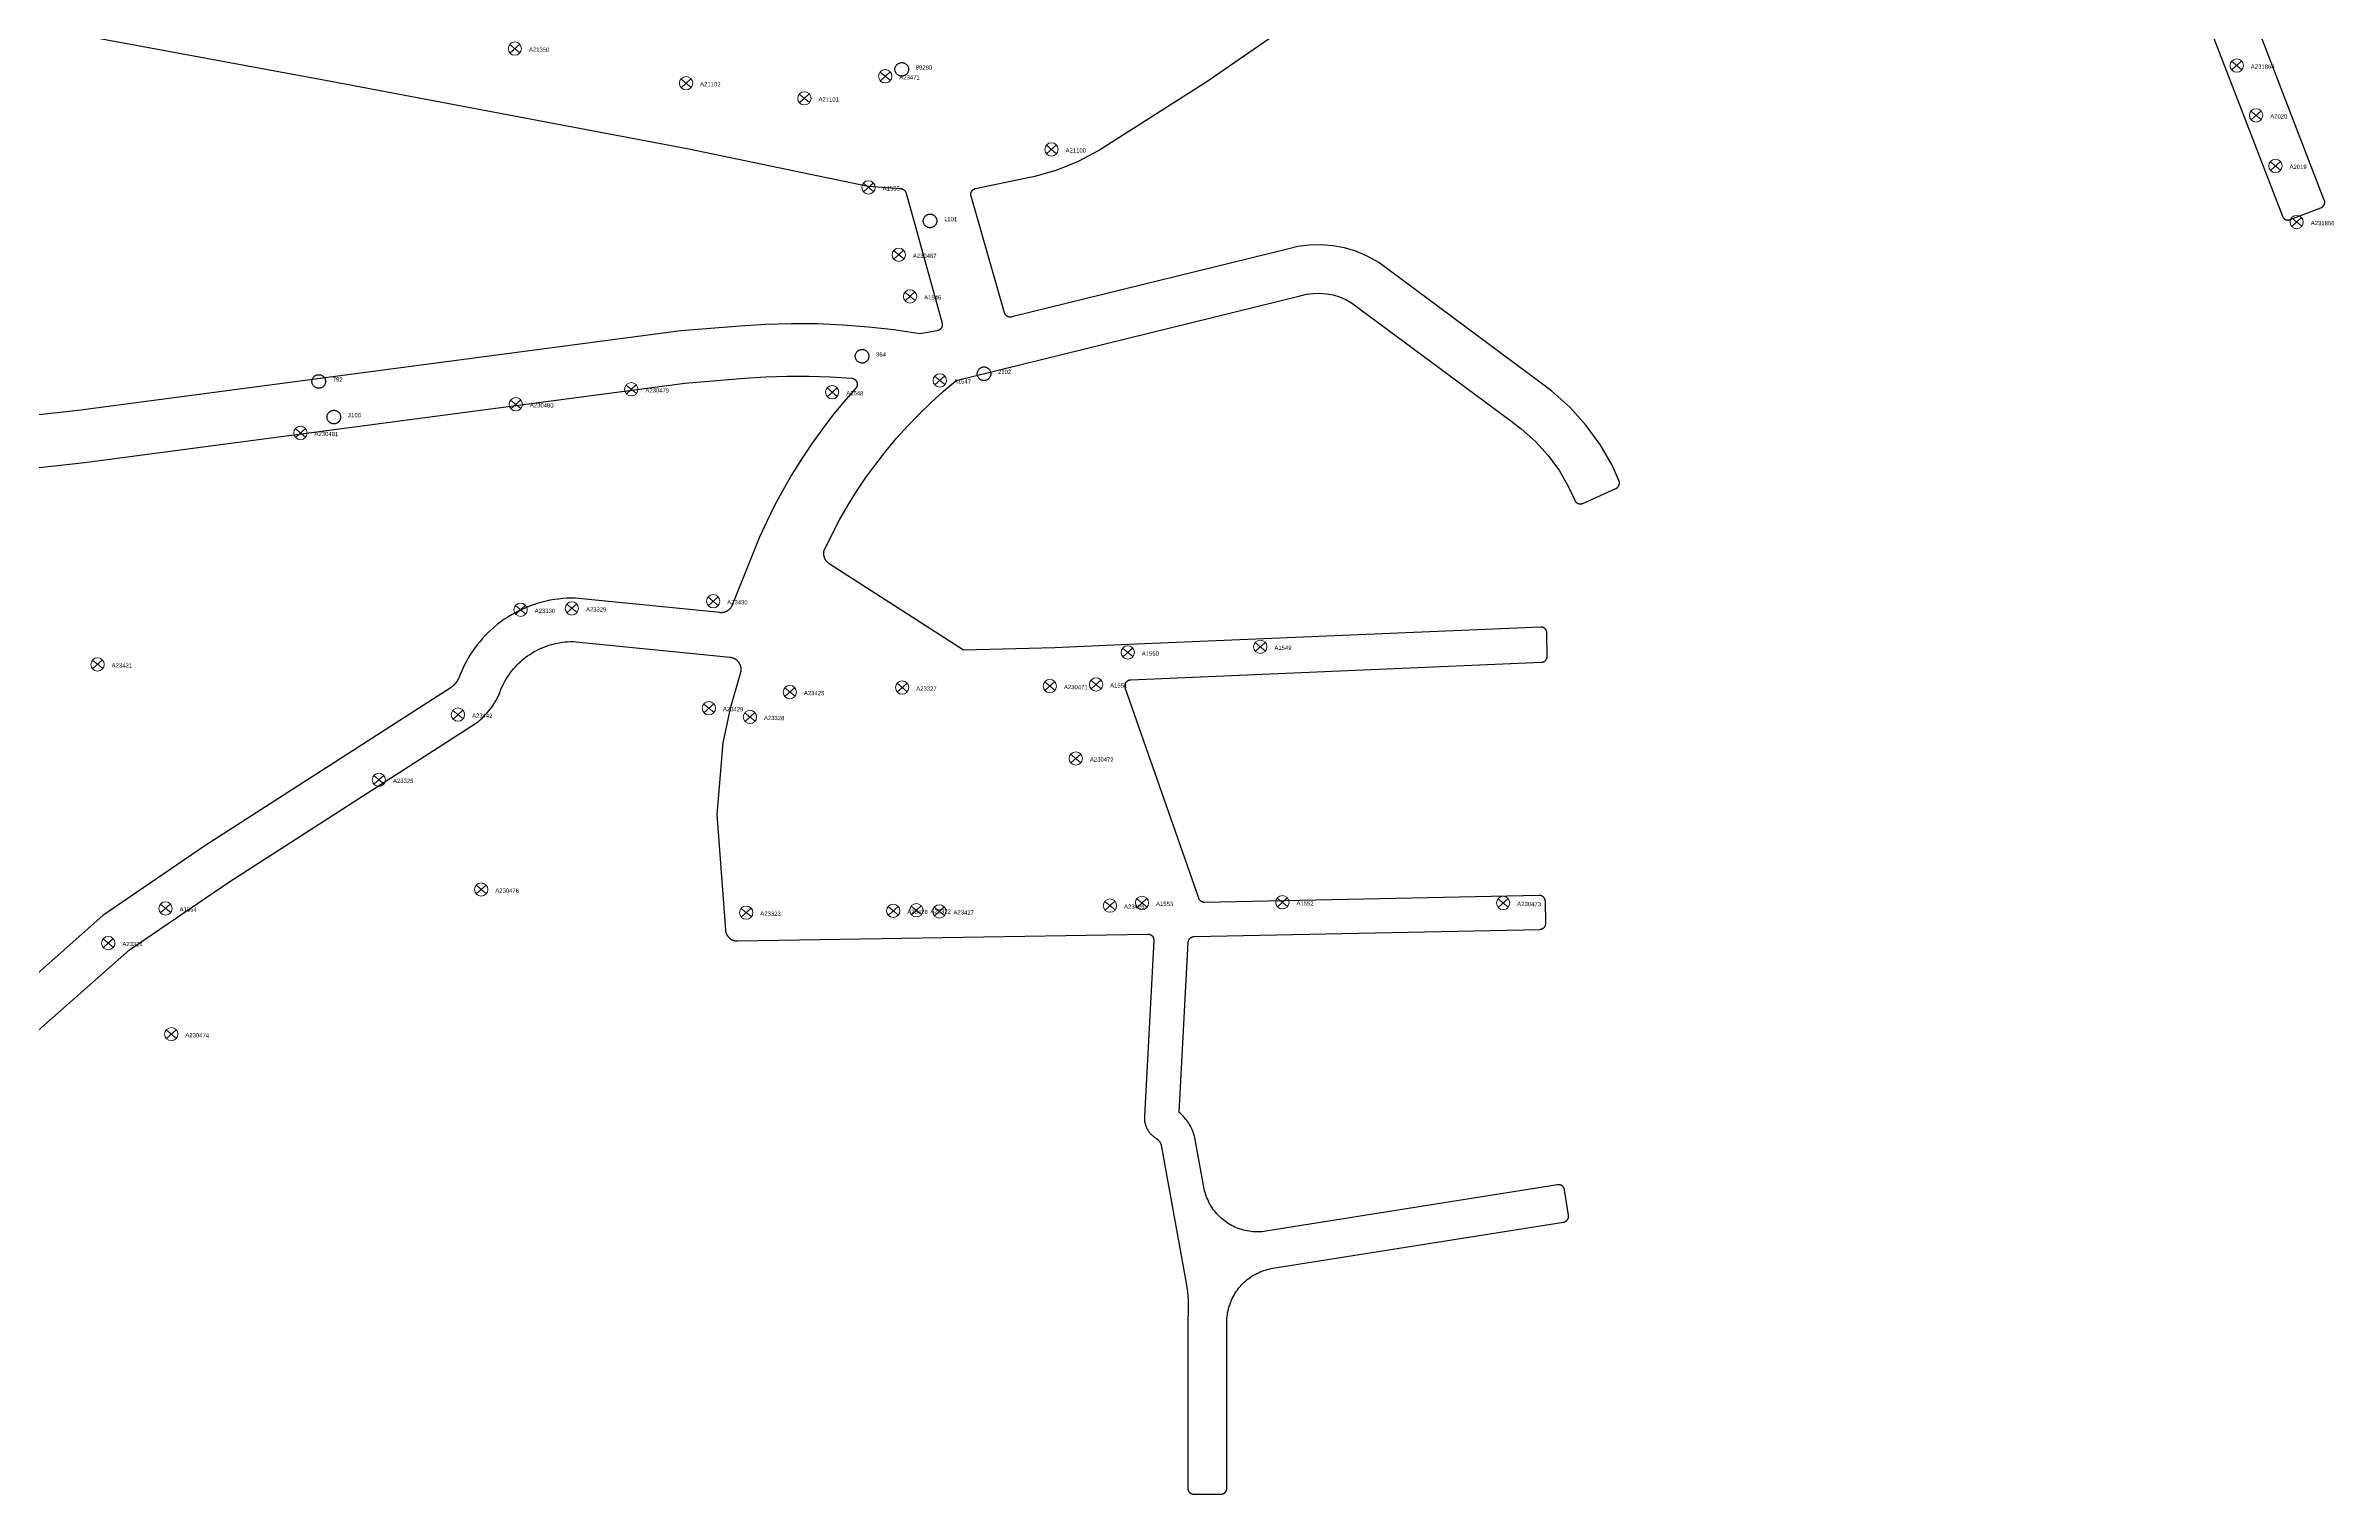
# Model space of a CAD drawing. Header units: millimetres. Extents: x 676447 to 689606, y 7455628 to 7463967.
# Drawn here: x 681270.6 to 681648.7, y 7458877 to 7459116.3 of the extents above; entities that cross this region are included whole.
import ezdxf

# ---------------------------------------------------------------- set-up
doc = ezdxf.new("R2010")
doc.units = ezdxf.units.MM
doc.header["$LTSCALE"] = 0.1
doc.header["$MEASUREMENT"] = 0
doc.linetypes.add('PHANTOM2', pattern=[1.25, 0.625, -0.125, 0.125, -0.125, 0.125, -0.125])
doc.layers.add('10.4-Postes', color=1, linetype='Continuous', lineweight=0)
for name, color, linetype in [('Caixas Subterrâneas', 5, 'Continuous'), ('LEGENDAS_INFRAESTRUTURAS', 7, 'Continuous'), ('MUB_QUADRAS', 7, 'Continuous'), ('NOS_DE_INFRAESTRUTURA', 7, 'Continuous')]:
    doc.layers.add(name, color=color, linetype=linetype)
doc.styles.get("Standard").update_dxf_attribs({"font": 'arial.ttf'})

# ---------------------------------------------------------------- blocks, each defined once
blk = doc.blocks.new('PTPT')
at = {"layer": '10.4-Postes', "color": 1, "linetype": 'PHANTOM2'}
for points in [[(-0.0000079, 0.0000104), (0.0000075, -0.000002)], [(0.000007, 0.0000109), (-0.0000074, -0.0000025)]]:
    blk.add_lwpolyline(points, dxfattribs=at)
at = {"layer": '10.4-Postes', "color": 1}
blk.add_circle((-0.0000002, 0.0000042), 0.00000987, dxfattribs=at)
blk = doc.blocks.new('MHMZ')
at = {"linetype": 'PHANTOM2'}
blk.add_circle((0, 0), 0.0000101, dxfattribs=at)

msp = doc.modelspace()

# ---------------------------------------------------------------- linework, layer by layer
at = {"layer": 'MUB_QUADRAS', "linetype": 'Continuous'}
for points in [[(681618.18, 7459145.03), (681640.13, 7459088.11), (681640.15, 7459088.08), (681640.16, 7459088.05), (681640.18, 7459088.01), (681640.19, 7459087.98), (681640.21, 7459087.95), (681640.23, 7459087.92), (681640.25, 7459087.89), (681640.27, 7459087.87), (681640.29, 7459087.84), (681640.31, 7459087.81), (681640.34, 7459087.79), (681640.36, 7459087.76), (681640.39, 7459087.74), (681640.41, 7459087.71), (681640.44, 7459087.69), (681640.47, 7459087.67), (681640.49, 7459087.65), (681640.52, 7459087.63), (681640.55, 7459087.61), (681640.58, 7459087.59), (681640.61, 7459087.58), (681640.65, 7459087.56), (681640.68, 7459087.55), (681640.71, 7459087.54), (681640.74, 7459087.52), (681640.78, 7459087.51), (681640.81, 7459087.5), (681640.84, 7459087.5), (681640.88, 7459087.49), (681640.91, 7459087.48), (681640.95, 7459087.48), (681640.98, 7459087.47), (681641.02, 7459087.47), (681641.05, 7459087.47), (681641.09, 7459087.47), (681641.12, 7459087.47), (681641.16, 7459087.47), (681641.19, 7459087.48), (681641.22, 7459087.48), (681641.26, 7459087.49), (681641.29, 7459087.5), (681641.33, 7459087.5), (681641.36, 7459087.51), (681641.39, 7459087.52), (681641.43, 7459087.54), (681646.49, 7459089.49), (681646.52, 7459089.5), (681646.56, 7459089.52), (681646.59, 7459089.53), (681646.62, 7459089.55), (681646.65, 7459089.57), (681646.68, 7459089.59), (681646.71, 7459089.61), (681646.73, 7459089.63), (681646.76, 7459089.65), (681646.79, 7459089.67), (681646.81, 7459089.69), (681646.84, 7459089.72), (681646.86, 7459089.74), (681646.89, 7459089.77), (681646.91, 7459089.8), (681646.93, 7459089.82), (681646.95, 7459089.85), (681646.97, 7459089.88), (681646.99, 7459089.91), (681647.01, 7459089.94), (681647.02, 7459089.97), (681647.04, 7459090), (681647.05, 7459090.03), (681647.07, 7459090.07), (681647.08, 7459090.1), (681647.09, 7459090.13), (681647.1, 7459090.17), (681647.11, 7459090.2), (681647.11, 7459090.23), (681647.12, 7459090.27), (681647.12, 7459090.3), (681647.13, 7459090.34), (681647.13, 7459090.37), (681647.13, 7459090.41), (681647.13, 7459090.44), (681647.13, 7459090.48), (681647.13, 7459090.51), (681647.12, 7459090.55), (681647.12, 7459090.58), (681647.11, 7459090.62), (681647.11, 7459090.65), (681647.1, 7459090.68), (681647.09, 7459090.72), (681647.08, 7459090.75), (681647.06, 7459090.78), (681625.16, 7459147.58)], [(681267.47, 7458951.9), (681284.39, 7458966.9), (681300.82, 7458978.1), (681341.73, 7459004.4), (681342.05, 7459004.65), (681342.36, 7459004.91), (681342.66, 7459005.19), (681342.95, 7459005.47), (681343.23, 7459005.76), (681343.51, 7459006.06), (681343.77, 7459006.37), (681344.02, 7459006.69), (681344.27, 7459007.01), (681344.5, 7459007.35), (681344.72, 7459007.69), (681344.93, 7459008.04), (681345.12, 7459008.39), (681345.31, 7459008.76), (681345.48, 7459009.12), (681345.63, 7459009.54), (681345.79, 7459009.96), (681345.97, 7459010.36), (681346.16, 7459010.76), (681346.37, 7459011.16), (681346.59, 7459011.54), (681346.82, 7459011.92), (681347.07, 7459012.29), (681347.32, 7459012.65), (681347.59, 7459013.01), (681347.88, 7459013.35), (681348.17, 7459013.68), (681348.48, 7459014), (681348.79, 7459014.32), (681349.12, 7459014.62), (681349.46, 7459014.91), (681349.81, 7459015.18), (681350.16, 7459015.45), (681350.53, 7459015.7), (681350.9, 7459015.94), (681351.29, 7459016.17), (681351.68, 7459016.38), (681352.07, 7459016.58), (681352.48, 7459016.76), (681352.89, 7459016.93), (681353.3, 7459017.09), (681353.72, 7459017.23), (681354.15, 7459017.36), (681354.58, 7459017.47), (681355.01, 7459017.57), (681355.45, 7459017.65), (681355.89, 7459017.72), (681356.33, 7459017.77), (681356.77, 7459017.81), (681357.21, 7459017.83), (681357.66, 7459017.84), (681383.63, 7459015.24), (681383.69, 7459015.24), (681383.76, 7459015.23), (681383.83, 7459015.21), (681383.9, 7459015.2), (681383.96, 7459015.18), (681384.03, 7459015.16), (681384.09, 7459015.14), (681384.16, 7459015.12), (681384.22, 7459015.09), (681384.29, 7459015.06), (681384.35, 7459015.03), (681384.41, 7459015), (681384.47, 7459014.96), (681384.52, 7459014.93), (681384.58, 7459014.89), (681384.64, 7459014.85), (681384.69, 7459014.81), (681384.74, 7459014.76), (681384.79, 7459014.71), (681384.84, 7459014.67), (681384.89, 7459014.62), (681384.94, 7459014.57), (681384.98, 7459014.51), (681385.02, 7459014.46), (681385.06, 7459014.4), (681385.1, 7459014.35), (681385.14, 7459014.29), (681385.17, 7459014.23), (681385.21, 7459014.17), (681385.24, 7459014.11), (681385.26, 7459014.05), (681385.29, 7459013.98), (681385.31, 7459013.92), (681385.34, 7459013.85), (681385.36, 7459013.79), (681385.37, 7459013.72), (681385.39, 7459013.65), (681385.4, 7459013.59), (681385.41, 7459013.52), (681385.42, 7459013.45), (681385.42, 7459013.38), (681385.43, 7459013.31), (681385.43, 7459013.24), (681385.43, 7459013.18), (681385.42, 7459013.11), (681385.42, 7459013.04), (681385.41, 7459012.97), (681385.4, 7459012.9), (681385.38, 7459012.83), (681385.37, 7459012.77), (681385.35, 7459012.7), (681383.65, 7459006.79), (681382.44, 7459001.1), (681381.45, 7458989.24), (681382.87, 7458970.22), (681382.88, 7458970.15), (681382.89, 7458970.08), (681382.9, 7458970.01), (681382.91, 7458969.95), (681382.93, 7458969.88), (681382.94, 7458969.81), (681382.96, 7458969.75), (681382.99, 7458969.68), (681383.01, 7458969.62), (681383.04, 7458969.55), (681383.07, 7458969.49), (681383.1, 7458969.43), (681383.13, 7458969.37), (681383.17, 7458969.31), (681383.2, 7458969.25), (681383.24, 7458969.2), (681383.28, 7458969.14), (681383.33, 7458969.09), (681383.37, 7458969.04), (681383.42, 7458968.98), (681383.47, 7458968.94), (681383.52, 7458968.89), (681383.57, 7458968.84), (681383.62, 7458968.8), (681383.68, 7458968.76), (681383.73, 7458968.72), (681383.79, 7458968.68), (681383.85, 7458968.64), (681383.91, 7458968.61), (681383.97, 7458968.58), (681384.03, 7458968.55), (681384.09, 7458968.52), (681384.16, 7458968.5), (681384.22, 7458968.47), (681384.29, 7458968.45), (681384.35, 7458968.43), (681384.42, 7458968.42), (681384.49, 7458968.4), (681384.56, 7458968.39), (681384.62, 7458968.38), (681384.69, 7458968.37), (681384.76, 7458968.37), (681384.83, 7458968.37), (681384.9, 7458968.37), (681452.65, 7458969.51), (681452.68, 7458969.51), (681452.72, 7458969.51), (681452.75, 7458969.51), (681452.79, 7458969.51), (681452.82, 7458969.5), (681452.86, 7458969.5), (681452.89, 7458969.49), (681452.92, 7458969.48), (681452.96, 7458969.47), (681452.99, 7458969.46), (681453.02, 7458969.45), (681453.06, 7458969.44), (681453.09, 7458969.42), (681453.12, 7458969.41), (681453.15, 7458969.39), (681453.18, 7458969.37), (681453.21, 7458969.35), (681453.24, 7458969.33), (681453.27, 7458969.31), (681453.29, 7458969.29), (681453.32, 7458969.27), (681453.35, 7458969.25), (681453.37, 7458969.22), (681453.4, 7458969.2), (681453.42, 7458969.17), (681453.44, 7458969.14), (681453.46, 7458969.12), (681453.48, 7458969.09), (681453.5, 7458969.06), (681453.52, 7458969.03), (681453.54, 7458969), (681453.56, 7458968.97), (681453.57, 7458968.94), (681453.58, 7458968.9), (681453.6, 7458968.87), (681453.61, 7458968.84), (681453.62, 7458968.81), (681453.63, 7458968.77), (681453.64, 7458968.74), (681453.65, 7458968.7), (681453.65, 7458968.67), (681453.66, 7458968.64), (681453.66, 7458968.6), (681453.66, 7458968.57), (681453.66, 7458968.53), (681453.66, 7458968.5), (681453.66, 7458968.46), (681452.1, 7458939.43), (681452.1, 7458939.28), (681452.1, 7458939.14), (681452.1, 7458939), (681452.11, 7458938.86), (681452.13, 7458938.72), (681452.14, 7458938.59), (681452.17, 7458938.45), (681452.2, 7458938.31), (681452.23, 7458938.17), (681452.27, 7458938.04), (681452.31, 7458937.9), (681452.36, 7458937.77), (681452.41, 7458937.64), (681452.47, 7458937.51), (681452.53, 7458937.39), (681452.6, 7458937.26), (681452.67, 7458937.14), (681452.74, 7458937.02), (681452.82, 7458936.9), (681452.9, 7458936.79), (681452.99, 7458936.68), (681453.07, 7458936.57), (681453.17, 7458936.47), (681453.27, 7458936.37), (681453.37, 7458936.27), (681453.47, 7458936.17), (681453.58, 7458936.08), (681453.69, 7458935.99), (681453.8, 7458935.91), (681453.92, 7458935.83), (681454.03, 7458935.76), (681454.09, 7458935.72), (681454.14, 7458935.68), (681454.2, 7458935.65), (681454.25, 7458935.6), (681454.3, 7458935.56), (681454.35, 7458935.52), (681454.4, 7458935.47), (681454.44, 7458935.42), (681454.49, 7458935.38), (681454.53, 7458935.32), (681454.57, 7458935.27), (681454.61, 7458935.22), (681454.65, 7458935.17), (681454.68, 7458935.11), (681454.71, 7458935.05), (681454.75, 7458934.99), (681454.78, 7458934.94), (681454.8, 7458934.88), (681454.83, 7458934.81), (681454.85, 7458934.75), (681454.87, 7458934.69), (681454.89, 7458934.63), (681459, 7458911.83), (681459.11, 7458911.11), (681459.21, 7458910.4), (681459.28, 7458909.68), (681459.32, 7458908.96), (681459.35, 7458908.23), (681459.34, 7458907.51), (681459.32, 7458906.79), (681459.27, 7458906.06), (681459.27, 7458877.97), (681459.27, 7458877.93), (681459.27, 7458877.9), (681459.28, 7458877.86), (681459.28, 7458877.83), (681459.29, 7458877.8), (681459.29, 7458877.76), (681459.3, 7458877.73), (681459.31, 7458877.69), (681459.32, 7458877.66), (681459.33, 7458877.63), (681459.34, 7458877.59), (681459.36, 7458877.56), (681459.37, 7458877.53), (681459.39, 7458877.5), (681459.41, 7458877.47), (681459.42, 7458877.44), (681459.44, 7458877.41), (681459.46, 7458877.38), (681459.48, 7458877.35), (681459.51, 7458877.33), (681459.53, 7458877.3), (681459.55, 7458877.27), (681459.58, 7458877.25), (681459.6, 7458877.23), (681459.63, 7458877.2), (681459.66, 7458877.18), (681459.68, 7458877.16), (681459.71, 7458877.14), (681459.74, 7458877.12), (681459.77, 7458877.1), (681459.8, 7458877.09), (681459.83, 7458877.07), (681459.87, 7458877.06), (681459.9, 7458877.04), (681459.93, 7458877.03), (681459.96, 7458877.02), (681460, 7458877.01), (681460.03, 7458877), (681460.06, 7458876.99), (681460.1, 7458876.98), (681460.13, 7458876.98), (681460.17, 7458876.97), (681460.2, 7458876.97), (681460.24, 7458876.97), (681460.27, 7458876.97), (681464.73, 7458876.97), (681464.76, 7458876.97), (681464.8, 7458876.97), (681464.83, 7458876.97), (681464.87, 7458876.98), (681464.9, 7458876.98), (681464.94, 7458876.99), (681464.97, 7458877), (681465, 7458877.01), (681465.04, 7458877.02), (681465.07, 7458877.03), (681465.1, 7458877.04), (681465.14, 7458877.06), (681465.17, 7458877.07), (681465.2, 7458877.09), (681465.23, 7458877.1), (681465.26, 7458877.12), (681465.29, 7458877.14), (681465.32, 7458877.16), (681465.34, 7458877.18), (681465.37, 7458877.2), (681465.4, 7458877.23), (681465.42, 7458877.25), (681465.45, 7458877.27), (681465.47, 7458877.3), (681465.5, 7458877.33), (681465.52, 7458877.35), (681465.54, 7458877.38), (681465.56, 7458877.41), (681465.58, 7458877.44), (681465.6, 7458877.47), (681465.61, 7458877.5), (681465.63, 7458877.53), (681465.64, 7458877.56), (681465.66, 7458877.59), (681465.67, 7458877.63), (681465.68, 7458877.66), (681465.69, 7458877.69), (681465.7, 7458877.73), (681465.71, 7458877.76), (681465.71, 7458877.8), (681465.72, 7458877.83), (681465.72, 7458877.86), (681465.73, 7458877.9), (681465.73, 7458877.93), (681465.73, 7458877.97), (681465.73, 7458905.41), (681465.73, 7458905.72), (681465.75, 7458906.03), (681465.78, 7458906.33), (681465.81, 7458906.64), (681465.86, 7458906.95), (681465.92, 7458907.25), (681465.99, 7458907.56), (681466.07, 7458907.86), (681466.16, 7458908.15), (681466.26, 7458908.45), (681466.37, 7458908.74), (681466.49, 7458909.02), (681466.62, 7458909.3), (681466.76, 7458909.58), (681466.91, 7458909.85), (681467.06, 7458910.12), (681467.23, 7458910.38), (681467.41, 7458910.64), (681467.59, 7458910.89), (681467.78, 7458911.13), (681467.99, 7458911.36), (681468.19, 7458911.59), (681468.41, 7458911.82), (681468.64, 7458912.03), (681468.87, 7458912.23), (681469.11, 7458912.43), (681469.35, 7458912.62), (681469.6, 7458912.8), (681469.86, 7458912.98), (681470.13, 7458913.14), (681470.4, 7458913.29), (681470.67, 7458913.44), (681470.95, 7458913.57), (681471.23, 7458913.7), (681471.52, 7458913.81), (681471.81, 7458913.92), (681472.11, 7458914.01), (681472.4, 7458914.1), (681472.71, 7458914.17), (681473.01, 7458914.24), (681473.31, 7458914.29), (681521.36, 7458921.94), (681521.39, 7458921.94), (681521.42, 7458921.95), (681521.46, 7458921.96), (681521.49, 7458921.97), (681521.52, 7458921.98), (681521.56, 7458921.99), (681521.59, 7458922.01), (681521.62, 7458922.02), (681521.65, 7458922.04), (681521.68, 7458922.05), (681521.71, 7458922.07), (681521.74, 7458922.09), (681521.77, 7458922.11), (681521.8, 7458922.13), (681521.83, 7458922.15), (681521.85, 7458922.17), (681521.88, 7458922.2), (681521.91, 7458922.22), (681521.93, 7458922.24), (681521.95, 7458922.27), (681521.98, 7458922.3), (681522, 7458922.33), (681522.02, 7458922.35), (681522.04, 7458922.38), (681522.06, 7458922.41), (681522.07, 7458922.44), (681522.09, 7458922.47), (681522.1, 7458922.5), (681522.12, 7458922.54), (681522.13, 7458922.57), (681522.14, 7458922.6), (681522.15, 7458922.63), (681522.16, 7458922.67), (681522.17, 7458922.7), (681522.18, 7458922.74), (681522.19, 7458922.77), (681522.19, 7458922.81), (681522.19, 7458922.84), (681522.2, 7458922.87), (681522.2, 7458922.91), (681522.2, 7458922.94), (681522.2, 7458922.98), (681522.19, 7458923.01), (681522.19, 7458923.05), (681522.19, 7458923.08), (681521.52, 7458927.25), (681521.52, 7458927.29), (681521.51, 7458927.32), (681521.5, 7458927.36), (681521.49, 7458927.39), (681521.48, 7458927.42), (681521.47, 7458927.45), (681521.45, 7458927.49), (681521.44, 7458927.52), (681521.43, 7458927.55), (681521.41, 7458927.58), (681521.39, 7458927.61), (681521.37, 7458927.64), (681521.35, 7458927.67), (681521.33, 7458927.7), (681521.31, 7458927.73), (681521.29, 7458927.75), (681521.27, 7458927.78), (681521.24, 7458927.8), (681521.22, 7458927.83), (681521.19, 7458927.85), (681521.16, 7458927.87), (681521.14, 7458927.89), (681521.11, 7458927.92), (681521.08, 7458927.93), (681521.05, 7458927.95), (681521.02, 7458927.97), (681520.99, 7458927.99), (681520.96, 7458928), (681520.92, 7458928.02), (681520.89, 7458928.03), (681520.86, 7458928.04), (681520.83, 7458928.05), (681520.79, 7458928.06), (681520.76, 7458928.07), (681520.72, 7458928.08), (681520.69, 7458928.08), (681520.66, 7458928.09), (681520.62, 7458928.09), (681520.59, 7458928.09), (681520.55, 7458928.1), (681520.52, 7458928.1), (681520.48, 7458928.09), (681520.45, 7458928.09), (681520.41, 7458928.09), (681520.38, 7458928.08), (681472.19, 7458920.42), (681471.89, 7458920.37), (681471.58, 7458920.34), (681471.27, 7458920.32), (681470.96, 7458920.31), (681470.65, 7458920.3), (681470.34, 7458920.31), (681470.03, 7458920.33), (681469.72, 7458920.37), (681469.42, 7458920.41), (681469.11, 7458920.46), (681468.81, 7458920.52), (681468.5, 7458920.6), (681468.21, 7458920.68), (681467.91, 7458920.77), (681467.62, 7458920.88), (681467.33, 7458920.99), (681467.05, 7458921.11), (681466.77, 7458921.25), (681466.49, 7458921.39), (681466.22, 7458921.54), (681465.96, 7458921.71), (681465.7, 7458921.88), (681465.44, 7458922.06), (681465.2, 7458922.24), (681464.96, 7458922.44), (681464.73, 7458922.65), (681464.5, 7458922.86), (681464.28, 7458923.08), (681464.07, 7458923.31), (681463.87, 7458923.54), (681463.67, 7458923.78), (681463.49, 7458924.03), (681463.31, 7458924.28), (681463.14, 7458924.54), (681462.98, 7458924.81), (681462.83, 7458925.08), (681462.69, 7458925.36), (681462.56, 7458925.64), (681462.44, 7458925.92), (681462.33, 7458926.21), (681462.23, 7458926.51), (681462.13, 7458926.8), (681462.05, 7458927.1), (681461.98, 7458927.4), (681461.92, 7458927.71), (681460.46, 7458935.82), (681460.4, 7458936.07), (681460.33, 7458936.33), (681460.24, 7458936.58), (681460.15, 7458936.83), (681460.05, 7458937.08), (681459.94, 7458937.32), (681459.83, 7458937.56), (681459.7, 7458937.8), (681459.57, 7458938.03), (681459.43, 7458938.25), (681459.28, 7458938.47), (681459.13, 7458938.69), (681458.96, 7458938.9), (681458.79, 7458939.1), (681458.61, 7458939.3), (681458.43, 7458939.49), (681458.24, 7458939.68), (681458.04, 7458939.86), (681457.84, 7458940.03), (681459.35, 7458968.15), (681459.35, 7458968.19), (681459.35, 7458968.22), (681459.36, 7458968.26), (681459.37, 7458968.29), (681459.37, 7458968.33), (681459.38, 7458968.36), (681459.39, 7458968.39), (681459.4, 7458968.43), (681459.41, 7458968.46), (681459.43, 7458968.49), (681459.44, 7458968.52), (681459.46, 7458968.56), (681459.47, 7458968.59), (681459.49, 7458968.62), (681459.51, 7458968.65), (681459.53, 7458968.67), (681459.55, 7458968.7), (681459.57, 7458968.73), (681459.59, 7458968.76), (681459.61, 7458968.78), (681459.64, 7458968.81), (681459.66, 7458968.83), (681459.69, 7458968.86), (681459.72, 7458968.88), (681459.74, 7458968.9), (681459.77, 7458968.92), (681459.8, 7458968.94), (681459.83, 7458968.96), (681459.86, 7458968.97), (681459.89, 7458968.99), (681459.92, 7458969.01), (681459.95, 7458969.02), (681459.99, 7458969.03), (681460.02, 7458969.05), (681460.05, 7458969.06), (681460.09, 7458969.07), (681460.12, 7458969.08), (681460.15, 7458969.08), (681460.19, 7458969.09), (681460.22, 7458969.09), (681460.26, 7458969.1), (681460.29, 7458969.1), (681460.33, 7458969.1), (681517.45, 7458970.29), (681517.48, 7458970.29), (681517.52, 7458970.3), (681517.55, 7458970.3), (681517.59, 7458970.31), (681517.62, 7458970.31), (681517.66, 7458970.32), (681517.69, 7458970.33), (681517.72, 7458970.34), (681517.76, 7458970.35), (681517.79, 7458970.36), (681517.82, 7458970.37), (681517.85, 7458970.39), (681517.89, 7458970.4), (681517.92, 7458970.42), (681517.95, 7458970.44), (681517.98, 7458970.46), (681518, 7458970.48), (681518.03, 7458970.5), (681518.06, 7458970.52), (681518.09, 7458970.54), (681518.11, 7458970.56), (681518.14, 7458970.59), (681518.16, 7458970.61), (681518.19, 7458970.64), (681518.21, 7458970.67), (681518.23, 7458970.69), (681518.25, 7458970.72), (681518.27, 7458970.75), (681518.29, 7458970.78), (681518.3, 7458970.81), (681518.32, 7458970.84), (681518.34, 7458970.87), (681518.35, 7458970.91), (681518.36, 7458970.94), (681518.37, 7458970.97), (681518.39, 7458971), (681518.39, 7458971.04), (681518.4, 7458971.07), (681518.41, 7458971.11), (681518.42, 7458971.14), (681518.42, 7458971.17), (681518.42, 7458971.21), (681518.43, 7458971.24), (681518.43, 7458971.28), (681518.43, 7458971.31), (681518.35, 7458974.92), (681518.35, 7458974.96), (681518.35, 7458974.99), (681518.34, 7458975.03), (681518.34, 7458975.06), (681518.33, 7458975.09), (681518.32, 7458975.13), (681518.31, 7458975.16), (681518.3, 7458975.2), (681518.29, 7458975.23), (681518.28, 7458975.26), (681518.27, 7458975.29), (681518.25, 7458975.33), (681518.24, 7458975.36), (681518.22, 7458975.39), (681518.2, 7458975.42), (681518.19, 7458975.45), (681518.17, 7458975.48), (681518.15, 7458975.5), (681518.12, 7458975.53), (681518.1, 7458975.56), (681518.08, 7458975.58), (681518.05, 7458975.61), (681518.03, 7458975.63), (681518, 7458975.66), (681517.98, 7458975.68), (681517.95, 7458975.7), (681517.92, 7458975.72), (681517.89, 7458975.74), (681517.86, 7458975.76), (681517.83, 7458975.78), (681517.8, 7458975.79), (681517.77, 7458975.81), (681517.74, 7458975.82), (681517.7, 7458975.83), (681517.67, 7458975.85), (681517.64, 7458975.86), (681517.6, 7458975.87), (681517.57, 7458975.88), (681517.54, 7458975.88), (681517.5, 7458975.89), (681517.47, 7458975.89), (681517.43, 7458975.9), (681517.4, 7458975.9), (681517.36, 7458975.9), (681517.33, 7458975.9), (681462.04, 7458974.75), (681462.01, 7458974.75), (681461.97, 7458974.75), (681461.94, 7458974.75), (681461.9, 7458974.75), (681461.87, 7458974.76), (681461.83, 7458974.76), (681461.8, 7458974.77), (681461.76, 7458974.78), (681461.73, 7458974.79), (681461.7, 7458974.8), (681461.66, 7458974.81), (681461.63, 7458974.82), (681461.6, 7458974.84), (681461.57, 7458974.85), (681461.54, 7458974.87), (681461.51, 7458974.89), (681461.48, 7458974.91), (681461.45, 7458974.93), (681461.42, 7458974.95), (681461.39, 7458974.97), (681461.37, 7458974.99), (681461.34, 7458975.01), (681461.32, 7458975.04), (681461.29, 7458975.06), (681461.27, 7458975.09), (681461.25, 7458975.11), (681461.22, 7458975.14), (681461.2, 7458975.17), (681461.18, 7458975.2), (681461.16, 7458975.23), (681461.15, 7458975.26), (681461.13, 7458975.29), (681461.12, 7458975.32), (681461.1, 7458975.35), (681461.09, 7458975.38), (681461.08, 7458975.42), (681448.94, 7459010.18), (681448.93, 7459010.22), (681448.92, 7459010.25), (681448.91, 7459010.28), (681448.9, 7459010.32), (681448.9, 7459010.35), (681448.89, 7459010.39), (681448.89, 7459010.42), (681448.89, 7459010.45), (681448.89, 7459010.49), (681448.89, 7459010.52), (681448.89, 7459010.56), (681448.89, 7459010.59), (681448.89, 7459010.63), (681448.9, 7459010.66), (681448.9, 7459010.69), (681448.91, 7459010.73), (681448.92, 7459010.76), (681448.93, 7459010.8), (681448.94, 7459010.83), (681448.95, 7459010.86), (681448.96, 7459010.89), (681448.97, 7459010.92), (681448.99, 7459010.96), (681449, 7459010.99), (681449.02, 7459011.02), (681449.04, 7459011.05), (681449.06, 7459011.08), (681449.08, 7459011.1), (681449.1, 7459011.13), (681449.12, 7459011.16), (681449.14, 7459011.18), (681449.17, 7459011.21), (681449.19, 7459011.23), (681449.22, 7459011.26), (681449.24, 7459011.28), (681449.27, 7459011.3), (681449.3, 7459011.32), (681449.33, 7459011.34), (681449.35, 7459011.36), (681449.38, 7459011.38), (681449.41, 7459011.4), (681449.44, 7459011.41), (681449.48, 7459011.43), (681449.51, 7459011.44), (681449.54, 7459011.45), (681449.57, 7459011.46), (681449.61, 7459011.47), (681449.64, 7459011.48), (681449.67, 7459011.49), (681449.71, 7459011.5), (681449.74, 7459011.5), (681449.77, 7459011.51), (681449.81, 7459011.51), (681449.84, 7459011.51), (681517.7, 7459014.41), (681517.74, 7459014.41), (681517.77, 7459014.41), (681517.8, 7459014.42), (681517.84, 7459014.42), (681517.87, 7459014.43), (681517.91, 7459014.44), (681517.94, 7459014.45), (681517.97, 7459014.46), (681518, 7459014.47), (681518.04, 7459014.48), (681518.07, 7459014.49), (681518.1, 7459014.51), (681518.13, 7459014.52), (681518.16, 7459014.54), (681518.19, 7459014.56), (681518.22, 7459014.58), (681518.25, 7459014.6), (681518.27, 7459014.62), (681518.3, 7459014.64), (681518.33, 7459014.66), (681518.35, 7459014.68), (681518.38, 7459014.71), (681518.4, 7459014.73), (681518.42, 7459014.76), (681518.44, 7459014.79), (681518.46, 7459014.81), (681518.48, 7459014.84), (681518.5, 7459014.87), (681518.52, 7459014.9), (681518.54, 7459014.93), (681518.55, 7459014.96), (681518.57, 7459014.99), (681518.58, 7459015.02), (681518.6, 7459015.05), (681518.61, 7459015.09), (681518.62, 7459015.12), (681518.63, 7459015.15), (681518.63, 7459015.18), (681518.64, 7459015.22), (681518.65, 7459015.25), (681518.65, 7459015.29), (681518.66, 7459015.32), (681518.66, 7459015.35), (681518.66, 7459015.39), (681518.66, 7459015.42), (681518.6, 7459019.26), (681518.6, 7459019.3), (681518.59, 7459019.33), (681518.59, 7459019.37), (681518.59, 7459019.4), (681518.58, 7459019.43), (681518.57, 7459019.47), (681518.56, 7459019.5), (681518.55, 7459019.54), (681518.54, 7459019.57), (681518.53, 7459019.6), (681518.52, 7459019.63), (681518.5, 7459019.67), (681518.49, 7459019.7), (681518.47, 7459019.73), (681518.46, 7459019.76), (681518.44, 7459019.79), (681518.42, 7459019.82), (681518.4, 7459019.84), (681518.38, 7459019.87), (681518.36, 7459019.9), (681518.33, 7459019.92), (681518.31, 7459019.95), (681518.28, 7459019.97), (681518.26, 7459020), (681518.23, 7459020.02), (681518.2, 7459020.04), (681518.18, 7459020.06), (681518.15, 7459020.08), (681518.12, 7459020.1), (681518.09, 7459020.12), (681518.06, 7459020.13), (681518.03, 7459020.15), (681517.99, 7459020.16), (681517.96, 7459020.18), (681517.93, 7459020.19), (681517.9, 7459020.2), (681517.86, 7459020.21), (681517.83, 7459020.22), (681517.8, 7459020.23), (681517.76, 7459020.23), (681517.73, 7459020.24), (681517.69, 7459020.24), (681517.66, 7459020.24), (681517.62, 7459020.25), (681517.59, 7459020.25), (681517.55, 7459020.24), (681448.25, 7459017.29), (681437.28, 7459016.82), (681422.19, 7459016.41), (681400.04, 7459030.69), (681399.99, 7459030.73), (681399.93, 7459030.77), (681399.87, 7459030.82), (681399.82, 7459030.86), (681399.77, 7459030.91), (681399.72, 7459030.96), (681399.67, 7459031.01), (681399.62, 7459031.06), (681399.58, 7459031.11), (681399.53, 7459031.17), (681399.49, 7459031.22), (681399.45, 7459031.28), (681399.42, 7459031.34), (681399.38, 7459031.4), (681399.35, 7459031.46), (681399.32, 7459031.52), (681399.29, 7459031.59), (681399.26, 7459031.65), (681399.24, 7459031.72), (681399.22, 7459031.78), (681399.2, 7459031.85), (681399.18, 7459031.92), (681399.17, 7459031.99), (681399.15, 7459032.05), (681399.14, 7459032.12), (681399.14, 7459032.19), (681399.13, 7459032.26), (681399.13, 7459032.33), (681399.13, 7459032.4), (681399.13, 7459032.47), (681399.13, 7459032.54), (681399.14, 7459032.61), (681399.15, 7459032.68), (681399.16, 7459032.75), (681399.18, 7459032.82), (681399.19, 7459032.88), (681399.21, 7459032.95), (681399.23, 7459033.02), (681399.26, 7459033.08), (681399.28, 7459033.15), (681399.31, 7459033.21), (681399.34, 7459033.27), (681401.7, 7459037.96), (681403.08, 7459040.33), (681404.54, 7459042.65), (681406.08, 7459044.92), (681407.7, 7459047.14), (681409.39, 7459049.3), (681411.15, 7459051.41), (681412.99, 7459053.45), (681414.89, 7459055.42), (681416.86, 7459057.33), (681418.89, 7459059.18), (681420.99, 7459060.95), (681477.64, 7459074.9), (681478.9, 7459075.2), (681480.01, 7459075.35), (681481.1, 7459075.38), (681482.2, 7459075.29), (681483.28, 7459075.09), (681484.34, 7459074.78), (681485.36, 7459074.35), (681486.33, 7459073.82), (681512.64, 7459054.29), (681514.37, 7459053), (681516.72, 7459050.88), (681518.82, 7459048.55), (681520.67, 7459046.02), (681522.24, 7459043.31), (681523.2, 7459041.17), (681523.22, 7459041.14), (681523.23, 7459041.11), (681523.25, 7459041.08), (681523.27, 7459041.05), (681523.29, 7459041.02), (681523.31, 7459040.99), (681523.33, 7459040.96), (681523.35, 7459040.93), (681523.37, 7459040.91), (681523.4, 7459040.88), (681523.42, 7459040.86), (681523.45, 7459040.83), (681523.47, 7459040.81), (681523.5, 7459040.79), (681523.53, 7459040.77), (681523.56, 7459040.75), (681523.58, 7459040.73), (681523.61, 7459040.71), (681523.65, 7459040.69), (681523.68, 7459040.68), (681523.71, 7459040.66), (681523.74, 7459040.65), (681523.77, 7459040.64), (681523.81, 7459040.63), (681523.84, 7459040.62), (681523.87, 7459040.61), (681523.91, 7459040.6), (681523.94, 7459040.59), (681523.98, 7459040.59), (681524.01, 7459040.58), (681524.05, 7459040.58), (681524.08, 7459040.58), (681524.12, 7459040.58), (681524.15, 7459040.58), (681524.18, 7459040.58), (681524.22, 7459040.58), (681524.25, 7459040.59), (681524.29, 7459040.59), (681524.32, 7459040.6), (681524.36, 7459040.61), (681524.39, 7459040.62), (681524.42, 7459040.63), (681524.46, 7459040.64), (681524.49, 7459040.65), (681524.52, 7459040.66), (681530, 7459043.12), (681530.03, 7459043.13), (681530.06, 7459043.15), (681530.09, 7459043.16), (681530.12, 7459043.18), (681530.15, 7459043.2), (681530.18, 7459043.22), (681530.21, 7459043.24), (681530.23, 7459043.26), (681530.26, 7459043.29), (681530.29, 7459043.31), (681530.31, 7459043.34), (681530.33, 7459043.36), (681530.36, 7459043.39), (681530.38, 7459043.41), (681530.4, 7459043.44), (681530.42, 7459043.47), (681530.44, 7459043.5), (681530.46, 7459043.53), (681530.47, 7459043.56), (681530.49, 7459043.59), (681530.5, 7459043.62), (681530.52, 7459043.66), (681530.53, 7459043.69), (681530.54, 7459043.72), (681530.55, 7459043.75), (681530.56, 7459043.79), (681530.57, 7459043.82), (681530.57, 7459043.86), (681530.58, 7459043.89), (681530.58, 7459043.93), (681530.59, 7459043.96), (681530.59, 7459044), (681530.59, 7459044.03), (681530.59, 7459044.07), (681530.59, 7459044.1), (681530.58, 7459044.13), (681530.58, 7459044.17), (681530.57, 7459044.2), (681530.57, 7459044.24), (681530.56, 7459044.27), (681530.55, 7459044.31), (681530.54, 7459044.34), (681530.53, 7459044.37), (681530.52, 7459044.4), (681530.5, 7459044.44), (681529.38, 7459046.95), (681527.39, 7459050.4), (681525.04, 7459053.61), (681522.38, 7459056.56), (681519.45, 7459059.18), (681517.42, 7459060.71), (681490.84, 7459080.44), (681490.46, 7459080.69), (681488.82, 7459081.57), (681487.02, 7459082.33), (681485.16, 7459082.87), (681483.26, 7459083.23), (681481.32, 7459083.38), (681479.37, 7459083.33), (681477.46, 7459083.08), (681475.76, 7459082.68), (681430.2, 7459071.46), (681430.16, 7459071.45), (681430.13, 7459071.44), (681430.1, 7459071.44), (681430.06, 7459071.43), (681430.03, 7459071.43), (681429.99, 7459071.43), (681429.96, 7459071.43), (681429.92, 7459071.43), (681429.89, 7459071.43), (681429.85, 7459071.43), (681429.82, 7459071.44), (681429.78, 7459071.44), (681429.75, 7459071.45), (681429.71, 7459071.46), (681429.68, 7459071.47), (681429.65, 7459071.48), (681429.61, 7459071.49), (681429.58, 7459071.5), (681429.55, 7459071.52), (681429.52, 7459071.53), (681429.49, 7459071.55), (681429.46, 7459071.56), (681429.43, 7459071.58), (681429.4, 7459071.6), (681429.37, 7459071.62), (681429.34, 7459071.64), (681429.31, 7459071.66), (681429.29, 7459071.69), (681429.26, 7459071.71), (681429.24, 7459071.73), (681429.21, 7459071.76), (681429.19, 7459071.79), (681429.17, 7459071.81), (681429.15, 7459071.84), (681429.13, 7459071.87), (681429.11, 7459071.9), (681429.09, 7459071.93), (681429.08, 7459071.96), (681429.06, 7459071.99), (681429.04, 7459072.02), (681429.03, 7459072.05), (681429.02, 7459072.09), (681429.01, 7459072.12), (681429, 7459072.15), (681423.47, 7459091.43), (681423.46, 7459091.46), (681423.45, 7459091.49), (681423.44, 7459091.53), (681423.44, 7459091.56), (681423.43, 7459091.6), (681423.43, 7459091.63), (681423.43, 7459091.66), (681423.43, 7459091.7), (681423.43, 7459091.73), (681423.43, 7459091.77), (681423.43, 7459091.8), (681423.44, 7459091.84), (681423.44, 7459091.87), (681423.45, 7459091.9), (681423.46, 7459091.94), (681423.46, 7459091.97), (681423.47, 7459092), (681423.49, 7459092.04), (681423.5, 7459092.07), (681423.51, 7459092.1), (681423.52, 7459092.13), (681423.54, 7459092.16), (681423.56, 7459092.19), (681423.57, 7459092.22), (681423.59, 7459092.25), (681423.61, 7459092.28), (681423.63, 7459092.31), (681423.65, 7459092.33), (681423.67, 7459092.36), (681423.7, 7459092.38), (681423.72, 7459092.41), (681423.74, 7459092.43), (681423.77, 7459092.46), (681423.8, 7459092.48), (681423.82, 7459092.5), (681423.85, 7459092.52), (681423.88, 7459092.54), (681423.91, 7459092.56), (681423.94, 7459092.58), (681423.97, 7459092.59), (681424, 7459092.61), (681424.03, 7459092.62), (681424.06, 7459092.63), (681424.09, 7459092.65), (681424.13, 7459092.66), (681424.16, 7459092.67), (681424.19, 7459092.68), (681424.22, 7459092.68), (681432.62, 7459094.43), (681434.08, 7459094.7), (681437.71, 7459095.75), (681441.21, 7459097.19), (681444.51, 7459098.96), (681446.06, 7459099.95), (681461.98, 7459110.1), (681462.07, 7459110.14), (681501.27, 7459137.16)], [(681241.59, 7459124.54), (681317.7, 7459110.44), (681376.81, 7459099.26), (681406.45, 7459093.05), (681411.82, 7459092.67), (681411.86, 7459092.67), (681411.89, 7459092.66), (681411.92, 7459092.66), (681411.96, 7459092.65), (681411.99, 7459092.64), (681412.02, 7459092.63), (681412.06, 7459092.62), (681412.09, 7459092.61), (681412.12, 7459092.6), (681412.15, 7459092.59), (681412.18, 7459092.57), (681412.21, 7459092.56), (681412.24, 7459092.54), (681412.27, 7459092.52), (681412.3, 7459092.51), (681412.33, 7459092.49), (681412.36, 7459092.47), (681412.39, 7459092.44), (681412.41, 7459092.42), (681412.44, 7459092.4), (681412.46, 7459092.38), (681412.48, 7459092.35), (681412.51, 7459092.33), (681412.53, 7459092.3), (681412.55, 7459092.27), (681412.57, 7459092.24), (681412.59, 7459092.22), (681412.61, 7459092.19), (681412.63, 7459092.16), (681412.64, 7459092.13), (681412.66, 7459092.1), (681412.67, 7459092.07), (681412.68, 7459092.03), (681412.7, 7459092), (681412.71, 7459091.97), (681412.72, 7459091.94), (681418.67, 7459070.45), (681418.68, 7459070.41), (681418.69, 7459070.38), (681418.69, 7459070.34), (681418.7, 7459070.31), (681418.7, 7459070.28), (681418.7, 7459070.24), (681418.71, 7459070.21), (681418.71, 7459070.17), (681418.7, 7459070.14), (681418.7, 7459070.1), (681418.7, 7459070.07), (681418.7, 7459070.03), (681418.69, 7459070), (681418.68, 7459069.96), (681418.67, 7459069.93), (681418.67, 7459069.9), (681418.66, 7459069.86), (681418.64, 7459069.83), (681418.63, 7459069.8), (681418.62, 7459069.77), (681418.6, 7459069.74), (681418.59, 7459069.71), (681418.57, 7459069.68), (681418.55, 7459069.65), (681418.53, 7459069.62), (681418.51, 7459069.59), (681418.49, 7459069.56), (681418.47, 7459069.53), (681418.45, 7459069.51), (681418.42, 7459069.48), (681418.4, 7459069.46), (681418.37, 7459069.43), (681418.35, 7459069.41), (681418.32, 7459069.39), (681418.29, 7459069.37), (681418.26, 7459069.35), (681418.24, 7459069.33), (681418.21, 7459069.31), (681418.18, 7459069.3), (681418.14, 7459069.28), (681418.11, 7459069.27), (681418.08, 7459069.25), (681418.05, 7459069.24), (681418.02, 7459069.23), (681417.98, 7459069.22), (681417.95, 7459069.21), (681417.92, 7459069.2), (681417.88, 7459069.19), (681415.02, 7459068.68), (681410.72, 7459069.33), (681406.51, 7459069.8), (681402.28, 7459070.12), (681398.04, 7459070.3), (681393.8, 7459070.33), (681389.56, 7459070.22), (681385.32, 7459069.96), (681375.51, 7459069.18), (681275.91, 7459056.03), (681190.51, 7459046.57)], [(681191.71, 7459037.99), (681276.95, 7459047.43), (681376.19, 7459060.54), (681386.01, 7459061.33), (681389.55, 7459061.55), (681393.1, 7459061.67), (681396.65, 7459061.67), (681400.19, 7459061.56), (681403.74, 7459061.35), (681403.77, 7459061.34), (681403.81, 7459061.34), (681403.84, 7459061.33), (681403.87, 7459061.33), (681403.91, 7459061.32), (681403.94, 7459061.31), (681403.97, 7459061.3), (681404.01, 7459061.29), (681404.04, 7459061.27), (681404.07, 7459061.26), (681404.1, 7459061.24), (681404.13, 7459061.23), (681404.16, 7459061.21), (681404.19, 7459061.19), (681404.22, 7459061.17), (681404.25, 7459061.15), (681404.28, 7459061.13), (681404.31, 7459061.11), (681404.33, 7459061.09), (681404.36, 7459061.06), (681404.38, 7459061.04), (681404.41, 7459061.01), (681404.43, 7459060.99), (681404.45, 7459060.96), (681404.47, 7459060.93), (681404.49, 7459060.9), (681404.51, 7459060.87), (681404.53, 7459060.84), (681404.54, 7459060.81), (681404.56, 7459060.78), (681404.57, 7459060.75), (681404.59, 7459060.72), (681404.6, 7459060.69), (681404.61, 7459060.65), (681404.62, 7459060.62), (681404.63, 7459060.59), (681404.64, 7459060.55), (681404.64, 7459060.52), (681404.65, 7459060.48), (681404.65, 7459060.45), (681404.66, 7459060.41), (681404.66, 7459060.38), (681404.66, 7459060.34), (681404.66, 7459060.31), (681404.66, 7459060.28), (681404.65, 7459060.24), (681404.65, 7459060.21), (681404.64, 7459060.17), (681404.64, 7459060.14), (681404.63, 7459060.1), (681404.62, 7459060.07), (681404.61, 7459060.04), (681404.6, 7459060), (681404.59, 7459059.97), (681404.57, 7459059.94), (681404.56, 7459059.91), (681404.54, 7459059.88), (681404.52, 7459059.85), (681404.51, 7459059.82), (681404.49, 7459059.79), (681404.47, 7459059.76), (681404.45, 7459059.73), (681404.42, 7459059.7), (681404.4, 7459059.68), (681402.46, 7459057.46), (681400.58, 7459055.17), (681398.79, 7459052.83), (681397.07, 7459050.42), (681395.43, 7459047.97), (681393.87, 7459045.46), (681392.39, 7459042.9), (681391, 7459040.3), (681389.69, 7459037.65), (681388.46, 7459034.96), (681387.33, 7459032.23), (681384.01, 7459023.86), (681383.98, 7459023.79), (681383.95, 7459023.73), (681383.92, 7459023.67), (681383.89, 7459023.61), (681383.85, 7459023.55), (681383.81, 7459023.49), (681383.77, 7459023.43), (681383.73, 7459023.37), (681383.69, 7459023.32), (681383.64, 7459023.27), (681383.6, 7459023.22), (681383.55, 7459023.17), (681383.5, 7459023.12), (681383.44, 7459023.07), (681383.39, 7459023.03), (681383.33, 7459022.99), (681383.28, 7459022.95), (681383.22, 7459022.91), (681383.16, 7459022.87), (681383.1, 7459022.84), (681383.04, 7459022.8), (681382.97, 7459022.77), (681382.91, 7459022.75), (681382.84, 7459022.72), (681382.78, 7459022.7), (681382.71, 7459022.68), (681382.64, 7459022.66), (681382.57, 7459022.64), (681382.51, 7459022.63), (681382.44, 7459022.62), (681382.37, 7459022.61), (681382.3, 7459022.6), (681382.23, 7459022.6), (681382.16, 7459022.6), (681382.09, 7459022.6), (681382.02, 7459022.6), (681381.95, 7459022.61), (681358.07, 7459024.99), (681357.38, 7459025), (681356.69, 7459024.98), (681356, 7459024.93), (681355.31, 7459024.86), (681354.62, 7459024.77), (681353.94, 7459024.66), (681353.27, 7459024.52), (681352.6, 7459024.36), (681351.93, 7459024.17), (681351.27, 7459023.96), (681350.62, 7459023.73), (681349.98, 7459023.48), (681349.35, 7459023.21), (681348.72, 7459022.91), (681348.11, 7459022.59), (681347.51, 7459022.25), (681346.92, 7459021.89), (681346.34, 7459021.51), (681345.78, 7459021.11), (681345.23, 7459020.69), (681344.7, 7459020.26), (681344.18, 7459019.8), (681343.68, 7459019.33), (681343.19, 7459018.84), (681342.72, 7459018.33), (681342.27, 7459017.81), (681341.84, 7459017.27), (681341.42, 7459016.71), (681341.03, 7459016.15), (681340.66, 7459015.57), (681340.3, 7459014.97), (681339.97, 7459014.37), (681339.66, 7459013.75), (681339.36, 7459013.13), (681339.1, 7459012.49), (681338.85, 7459011.85), (681338.77, 7459011.69), (681338.68, 7459011.54), (681338.59, 7459011.4), (681338.49, 7459011.25), (681338.39, 7459011.11), (681338.29, 7459010.98), (681338.18, 7459010.84), (681338.06, 7459010.71), (681337.94, 7459010.59), (681337.82, 7459010.46), (681337.69, 7459010.35), (681337.56, 7459010.23), (681296.87, 7458984.07), (681279.98, 7458972.56), (681262.72, 7458957.26)]]:
    msp.add_lwpolyline(points, dxfattribs=at)

# ---------------------------------------------------------------- block references
at = {"layer": 'Caixas Subterrâneas', "color": 40}
for p, xscale, yscale, zscale, rotation in [((681412.01, 7459112.37), 111319.4907932736, 111319.4907932736, 111319.4907932736, 359.3093517269867), ((681416.68, 7459087.32), 111319.4907932735, 111319.4907932735, 111319.4907932735, 359.3093263803263), ((681405.45, 7459064.97), 111319.4907932735, 111319.4907932735, 111319.4907932735, 359.3093623540142), ((681315.68, 7459060.8), 111319.4907932736, 111319.4907932736, 111319.4907932736, 359.3097026297481), ((681425.6, 7459062.08), 111319.4907932736, 111319.4907932736, 111319.4907932736, 359.3092847992901), ((681318.17, 7459054.93), 111319.4907932735, 111319.4907932735, 111319.4907932735, 359.3096913851967)]:
    msp.add_blockref('MHMZ', p, dxfattribs=dict(at, xscale=xscale, yscale=yscale, zscale=zscale, rotation=rotation))
at = {"layer": 'NOS_DE_INFRAESTRUTURA', "color": 1}
for p, xscale, yscale, zscale, rotation in [((681348.1, 7459115.33), 111319.4907932735, 111319.4907932735, 111319.4907932735, 359.3095957636737), ((681376.39, 7459109.61), 111319.4907932735, 111319.4907932735, 111319.4907932735, 359.3094864218962), ((681409.3, 7459110.75), 111319.4907932735, 111319.4907932735, 111319.4907932735, 359.3093615495591), ((681632.61, 7459112.53), 111319.4907932736, 111319.4907932736, 111319.4907932736, 359.3085124514877), ((681395.94, 7459107.11), 111319.4907932736, 111319.4907932736, 111319.4907932736, 359.3094112801999), ((681635.81, 7459104.3), 111319.4907932736, 111319.4907932736, 111319.4907932736, 359.3084977943658), ((681436.77, 7459098.67), 111319.4907932736, 111319.4907932736, 111319.4907932736, 359.3092533801268), ((681639, 7459095.95), 111319.4907932736, 111319.4907932736, 111319.4907932736, 359.3084831337677), ((681406.54, 7459092.39), 111319.4907932736, 111319.4907932736, 111319.4907932736, 359.3093664728178), ((681642.51, 7459086.67), 111319.4907932736, 111319.4907932736, 111319.4907932736, 359.3084669493534), ((681411.53, 7459081.27), 111319.4907932735, 111319.4907932735, 111319.4907932735, 359.3093441448989), ((681413.4, 7459074.39), 111319.4907932736, 111319.4907932736, 111319.4907932736, 359.3093349298408), ((681418.31, 7459060.51), 111319.4907932735, 111319.4907932735, 111319.4907932735, 359.3093120668998), ((681348.25, 7459056.57), 111319.4907932736, 111319.4907932736, 111319.4907932736, 359.3095774348873), ((681367.34, 7459059.04), 111319.4907932736, 111319.4907932736, 111319.4907932736, 359.3095055534703), ((681400.53, 7459058.56), 111319.4907932736, 111319.4907932736, 111319.4907932736, 359.3093791212349), ((681312.67, 7459051.84), 111319.4907932736, 111319.4907932736, 111319.4907932736, 359.3097113753473), ((681349.05, 7459022.62), 111319.4907932735, 111319.4907932735, 111319.4907932735, 359.3095640917834), ((681357.52, 7459022.85), 111319.4907932736, 111319.4907932736, 111319.4907932736, 359.3095319345659), ((681380.86, 7459024.03), 111319.4907932736, 111319.4907932736, 111319.4907932736, 359.3094435077273), ((681449.37, 7459015.58), 111319.4907932736, 111319.4907932736, 111319.4907932736, 359.3091802967243), ((681471.27, 7459016.5), 111319.4907932735, 111319.4907932735, 111319.4907932735, 359.3090972462469), ((681279.15, 7459013.59), 111319.4907932735, 111319.4907932735, 111319.4907932735, 359.3098273173615), ((681393.54, 7459009.02), 111319.4907932736, 111319.4907932736, 111319.4907932736, 359.3093907208718), ((681412.09, 7459009.77), 111319.4907932736, 111319.4907932736, 111319.4907932736, 359.309320369425), ((681436.5, 7459010.01), 111319.4907932735, 111319.4907932735, 111319.4907932735, 359.3092275730536), ((681444.13, 7459010.28), 111319.4907932736, 111319.4907932736, 111319.4907932736, 359.3091986097778), ((681338.7, 7459005.3), 111319.4907932736, 111319.4907932736, 111319.4907932736, 359.3095982540648), ((681380.16, 7459006.35), 111319.4907932736, 111319.4907932736, 111319.4907932736, 359.3094408281225), ((681386.94, 7459004.91), 111319.4907932736, 111319.4907932736, 111319.4907932736, 359.3094146019053), ((681440.78, 7458998.05), 111319.4907932736, 111319.4907932736, 111319.4907932736, 359.3092076435991), ((681325.63, 7458994.53), 111319.4907932736, 111319.4907932736, 111319.4907932736, 359.3096447284937), ((681290.38, 7458973.28), 111319.4907932735, 111319.4907932735, 111319.4907932735, 359.3097724101883), ((681342.54, 7458976.4), 111319.4907932736, 111319.4907932736, 111319.4907932736, 359.3095749067686), ((681410.62, 7458972.88), 111319.4907932736, 111319.4907932736, 111319.4907932736, 359.3093147919545), ((681414.44, 7458972.97), 111319.4907932736, 111319.4907932736, 111319.4907932736, 359.3093002882885), ((681418.24, 7458972.79), 111319.4907932736, 111319.4907932736, 111319.4907932736, 359.3092857739874), ((681446.43, 7458973.74), 111319.4907932736, 111319.4907932736, 111319.4907932736, 359.3091788018243), ((681451.72, 7458974.19), 111319.4907932736, 111319.4907932736, 111319.4907932736, 359.3091588157387), ((681474.92, 7458974.29), 111319.4907932736, 111319.4907932736, 111319.4907932736, 359.3090705623771), ((681511.4, 7458974.18), 111319.4907932735, 111319.4907932735, 111319.4907932735, 359.3089317168868), ((681386.33, 7458972.58), 111319.4907932736, 111319.4907932736, 111319.4907932736, 359.3094071296446), ((681280.92, 7458967.55), 111319.4907932736, 111319.4907932736, 111319.4907932736, 359.3098066612537), ((681291.33, 7458952.5), 111319.4907932736, 111319.4907932736, 111319.4907932736, 359.3097625043815)]:
    msp.add_blockref('PTPT', p, dxfattribs=dict(at, xscale=xscale, yscale=yscale, zscale=zscale, rotation=rotation))

# ---------------------------------------------------------------- texts
at = {"layer": 'LEGENDAS_INFRAESTRUTURAS', "color": 1}
for s, rotation, p in [('A21350', 359.3096, (681350.41, 7459115.3)), ('A23471', 359.3094, (681411.61, 7459110.72)), ('A231864', 359.3085, (681634.92, 7459112.5)), ('A21102', 359.3095, (681378.7, 7459109.58)), ('A21101', 359.3094, (681398.25, 7459107.08)), ('A2020', 359.3085, (681638.12, 7459104.27)), ('A21100', 359.3092, (681439.08, 7459098.64)), ('A2019', 359.3085, (681641.31, 7459095.93)), ('A1555', 359.3094, (681408.85, 7459092.36)), ('A231866', 359.3085, (681644.82, 7459086.64)), ('A230467', 359.3093, (681413.84, 7459081.24)), ('A1546', 359.3093, (681415.71, 7459074.36)), ('A230479', 359.3095, (681369.65, 7459059.01)), ('A1548', 359.3094, (681402.84, 7459058.53)), ('A1547', 359.3093, (681420.62, 7459060.48)), ('A230480', 359.3096, (681350.56, 7459056.54)), ('A230481', 359.3097, (681314.98, 7459051.81)), ('A23329', 359.3095, (681359.83, 7459022.82)), ('A23430', 359.3094, (681383.17, 7459024)), ('A23330', 359.3096, (681351.36, 7459022.59)), ('A1550', 359.3092, (681451.67, 7459015.55)), ('A1549', 359.3091, (681473.58, 7459016.47)), ('A23431', 359.3098, (681281.46, 7459013.57)), ('A23425', 359.3094, (681395.85, 7459008.99)), ('A23327', 359.3093, (681414.4, 7459009.74)), ('A230471', 359.3092, (681438.81, 7459009.99)), ('A1551', 359.3092, (681446.44, 7459010.25)), ('A23442', 359.3096, (681341.01, 7459005.27)), ('A23429', 359.3094, (681382.47, 7459006.33)), ('A23328', 359.3094, (681389.24, 7459004.88)), ('A230472', 359.3092, (681443.09, 7458998.02)), ('A23325', 359.3096, (681327.94, 7458994.5)), ('A230476', 359.3096, (681344.85, 7458976.37)), ('A23426', 359.3092, (681448.74, 7458973.71)), ('A1553', 359.3092, (681454.03, 7458974.17)), ('A1552', 359.3091, (681477.23, 7458974.26)), ('A230473', 359.3089, (681513.71, 7458974.15)), ('A1554', 359.3098, (681292.69, 7458973.25)), ('A23323', 359.3094, (681388.64, 7458972.55)), ('A23428', 359.3093, (681412.93, 7458972.85)), ('A23322', 359.3093, (681416.75, 7458972.94)), ('A23427', 359.3093, (681420.55, 7458972.76)), ('A23324', 359.3098, (681283.23, 7458967.53)), ('A230474', 359.3098, (681293.64, 7458952.47))]:
    msp.add_text(s, height=0.7, rotation=rotation, dxfattribs=at).set_placement(p)
at = {"layer": 'LEGENDAS_INFRAESTRUTURAS', "color": 5}
for s, rotation, p in [('89280', 359.3093, (681414.32, 7459112.34)), ('1101', 359.3093, (681418.99, 7459087.29)), ('364', 359.3094, (681407.76, 7459064.94)), ('792', 359.3097, (681317.99, 7459060.78)), ('2102', 359.3093, (681427.91, 7459062.05)), ('3100', 359.3097, (681320.48, 7459054.9))]:
    msp.add_text(s, height=0.7, rotation=rotation, dxfattribs=at).set_placement(p)

doc.saveas('drawing.dxf')
